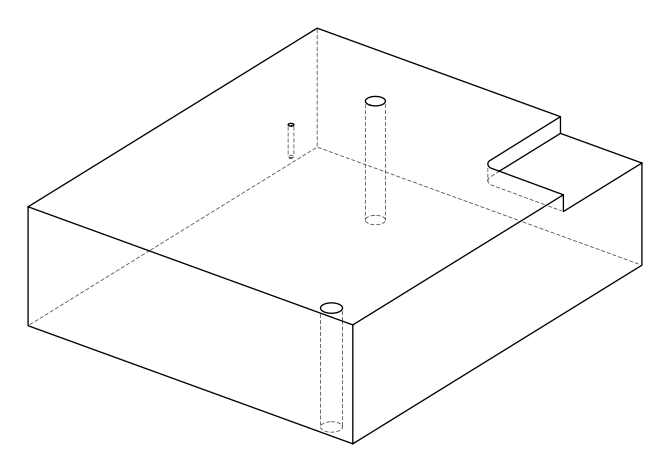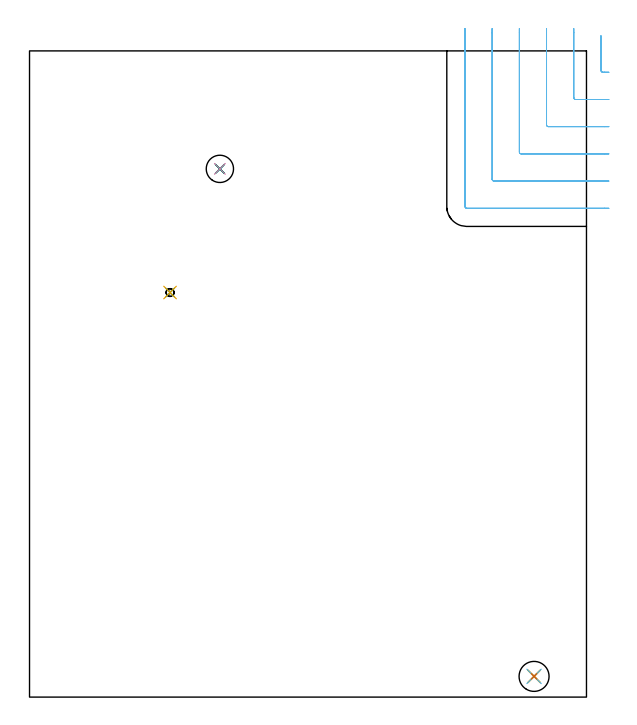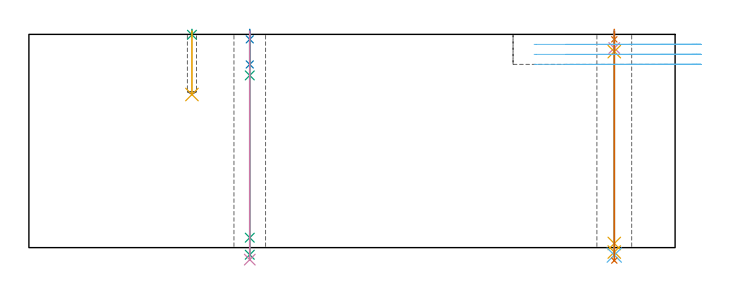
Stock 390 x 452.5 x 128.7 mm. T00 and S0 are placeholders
(PLAN: 12 operations, 9 tool changes, 8.4 min)
(1 SPOT_DRILL | STEP1HOLE | NXT0321_9005460120000 | 0.05 min | 182 mm3)
(2 SPOT_DRILL_1 | STEP1HOLE_1 | NXT0321_9005460120000 | 0.05 min | 182 mm3)
(3 SPOT_DRILL_2 | STEP1POCKET | NXT0321_9005460120000 | 0.03 min | 0 mm3)
(4 DRILL_BLIND_HOLE_INTO_CENTER | STEP1HOLE | UGT0301_450 | 0.04 min | 112 mm3)
(5 GUN_DRILL_THROUGH_HOLE | STEP1HOLE | UGT0307_001 | 0.58 min | 2345 mm3)
(6 SPADE_DRILL_TO_ENLARGE_THROUGH_HOLE | STEP1HOLE | UGT0306_004 | 0.54 min | 15719 mm3)
(7 DRILL_TO_ENLARGE_THROUGH_HOLE | STEP1HOLE | UGT0301_051 | 0.56 min | 26147 mm3)
(8 DRILL_BLIND_HOLE_INTO_CENTER_1 | STEP1HOLE_1 | NXT0301_092 | 0.08 min | 1728 mm3)
(9 GUN_DRILL_THROUGH_HOLE_1 | STEP1HOLE_1 | UGT0307_009 | 0.64 min | 12620 mm3)
(10 DRILL_TO_ENLARGE_THROUGH_HOLE_1 | STEP1HOLE_1 | UGT0301_258 | 0.55 min | 22282 mm3)
(11 DRILL_BLIND_HOLE_INTO_CENTER_2 | STEP1POCKET | UGT0301_450 | 0.15 min | 822 mm3)
(12 MILL_CORNER_NOTCH_RECTANGULAR | CORNER_NOTCH_RECTANGULAR | UGT0201_109 | Follow Part, ap 6.35, ae 75% | 5.14 min | 216813 mm3)
(TOOL NXT0321_9005460120000 | NC Spot Drill, 142deg, 12mm, Carbide, Uncoated | D12 PA142 FL30 Z2)
(TOOL UGT0301_450 | Carbide Drill 5.5 mm | D5.5 PA118 FL57 Z2)
(TOOL UGT0307_001 | Gun Drill 5 mm | D5 PA130 FL24 Z1)
(TOOL UGT0306_004 | Spade Drill 13.5mm | D13.5 PA132 FL10 Z2)
(TOOL UGT0301_051 | Twist Drill 21 mm | D21 PA118 FL145 Z2)
(TOOL NXT0301_092 | Carbide Drill 12.1mm [860.1-1210-061A1-MM 2214] | D12.1 PA140 FL77 Z2)
(TOOL UGT0307_009 | Gun Drill 12 mm | D12 PA130 FL24 Z1)
(TOOL UGT0301_258 | Twist Drill 19.1 mm | D19.1 PA118 FL140 Z2)
(TOOL UGT0201_109 | End Mill 25.4 mm | D25.4 FL25 Z2)
(OP 1 SPOT_DRILL)
G17 G21 G94 G90
T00 M6
G54
G17 G0 G90 X353.3 Y14.5 S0 M3
G43 Z138.7 H0
G94 G81 G98 Z125.7 F250. R131.7
G80
M5
M2
(OP 2 SPOT_DRILL_1)
G17 G21 G94 G90
T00 M6
G54
G17 G0 G90 X133.3 Y369.9 S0 M3
G43 Z138.7 H0
G94 G81 G98 Z125.7 F250. R131.7
G80
M5
M2
(OP 3 SPOT_DRILL_2)
G17 G21 G94 G90
T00 M6
G54
G17 G0 G90 X98.4 Y283.3 S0 M3
G43 Z138.7 H0
G94 G81 G98 Z128.459 F250. R131.7
G80
M5
M2
(OP 4 DRILL_BLIND_HOLE_INTO_CENTER)
G17 G21 G94 G90
T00 M6
G54
G17 G0 G90 X353.3 Y14.5 S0 M3
G43 Z138.7 H0
G94 G81 G98 Z120.45 F250. R130.7
G80
M5
M2
(OP 5 GUN_DRILL_THROUGH_HOLE)
G17 G21 G94 G90
T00 M6
G54
G17 G0 G90 X353.3 Y14.5 M8
G43 Z138.7 H0
Z126.992
S716 M3
G94 G1 Z118.286 F125. M26
G4 X.084
Z2.5 F250.
G4 X.084
Z-2.666 F125.
G4 X.084
M5
M9
G0 Z126.992
Z138.7
M2
(OP 6 SPADE_DRILL_TO_ENLARGE_THROUGH_HOLE)
G17 G21 G94 G90
T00 M6
G54
G17 G0 G90 X353.3 Y14.5 S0 M3
G43 Z138.7 H0
G94 G73 G98 Z-4.505 F250. Q13.321 R130.7
G80
M5
M2
(OP 7 DRILL_TO_ENLARGE_THROUGH_HOLE)
G17 G21 G94 G90
T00 M6
G54
G17 G0 G90 X353.3 Y14.5 S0 M3
G43 Z138.7 H0
G94 G73 G98 Z-7.809 F250. Q19.501 R130.7
G80
M5
M2
(OP 8 DRILL_BLIND_HOLE_INTO_CENTER_1)
G17 G21 G94 G90
T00 M6
G54
G17 G0 G90 X133.3 Y369.9 S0 M3
G43 Z138.7 H1
G94 G81 G98 Z110.55 F250. R130.7
G80
M5
M2
(OP 9 GUN_DRILL_THROUGH_HOLE_1)
G17 G21 G94 G90
T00 M6
G54
G17 G0 G90 X133.3 Y369.9 M8
G43 Z138.7 H0
Z124.91
S716 M3
G94 G1 Z103.936 F125. M26
G4 X.084
Z6. F250.
G4 X.084
Z-4.298 F125.
G4 X.084
M5
M9
G0 Z124.91
Z138.7
M2
(OP 10 DRILL_TO_ENLARGE_THROUGH_HOLE_1)
G17 G21 G94 G90
T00 M6
G54
G17 G0 G90 X133.3 Y369.9 S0 M3
G43 Z138.7 H0
G94 G73 G98 Z-7.238 F250. Q16.992 R130.7
G80
M5
M2
(OP 11 DRILL_BLIND_HOLE_INTO_CENTER_2)
G17 G21 G94 G90
T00 M6
G54
G17 G0 G90 X98.4 Y283.3 S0 M3
G43 Z138.7 H0
G94 G81 G98 Z92.4 F250. R130.7
G80
M5
M2
(OP 12 MILL_CORNER_NOTCH_RECTANGULAR)
G17 G21 G94 G90
T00 M6
G54
G17 G0 G90 X400.15 Y463.133 S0 M3
G43 Z138.7 H0
Z122.667
G94 G1 Y460.133 F250.
Y438.812 F500.
G3 X401.412 Y437.55 R1.27
G1 X402.7
X405.7 F250.
G0 Z138.7
X381.1 Y468.2
Z122.667
G1 Y465.2
Y419.763 F500.
G3 X382.363 Y418.5 R1.27
G1 X402.7
X405.7 F250.
G0 Z138.7
X362.05 Y468.2
Z122.667
G1 Y465.2
Y400.713 F500.
G3 X363.313 Y399.45 R1.27
G1 X402.7
X405.7 F250.
G0 Z138.7
X343. Y468.2
Z122.667
G1 Y465.2
Y381.664 F500.
G3 X344.264 Y380.4 R1.27
G1 X402.7
X405.7 F250.
G0 Z138.7
X323.95 Y468.2
Z122.667
G1 Y465.2
Y362.614 F500.
G3 X325.214 Y361.35 R1.27
G1 X402.7
X405.7 F250.
G0 Z138.7
X304.9 Y468.2
Z122.667
G1 Y465.2
Y343.564 F500.
G3 X306.164 Y342.3 R1.27
G1 X402.7
X405.7 F250.
G0 Z138.7
X400.15 Y463.133
Z116.633
G1 Y460.133
Y438.812 F500.
G3 X401.412 Y437.55 R1.27
G1 X402.7
X405.7 F250.
G0 Z138.7
X381.1 Y468.2
Z116.633
G1 Y465.2
Y419.763 F500.
G3 X382.363 Y418.5 R1.27
G1 X402.7
X405.7 F250.
G0 Z138.7
X362.05 Y468.2
Z116.633
G1 Y465.2
Y400.713 F500.
G3 X363.313 Y399.45 R1.27
G1 X402.7
X405.7 F250.
G0 Z138.7
X343. Y468.2
Z116.633
G1 Y465.2
Y381.664 F500.
G3 X344.264 Y380.4 R1.27
G1 X402.7
X405.7 F250.
G0 Z138.7
X323.95 Y468.2
Z116.633
G1 Y465.2
Y362.614 F500.
G3 X325.214 Y361.35 R1.27
G1 X402.7
X405.7 F250.
G0 Z138.7
X304.9 Y468.2
Z116.633
G1 Y465.2
Y343.564 F500.
G3 X306.164 Y342.3 R1.27
G1 X402.7
X405.7 F250.
G0 Z138.7
X400.15 Y463.133
Z110.6
G1 Y460.133
Y438.812 F500.
G3 X401.412 Y437.55 R1.27
G1 X402.7
X405.7 F250.
G0 Z138.7
X381.1 Y468.2
Z110.6
G1 Y465.2
Y419.763 F500.
G3 X382.363 Y418.5 R1.27
G1 X402.7
X405.7 F250.
G0 Z138.7
X362.05 Y468.2
Z110.6
G1 Y465.2
Y400.713 F500.
G3 X363.313 Y399.45 R1.27
G1 X402.7
X405.7 F250.
G0 Z138.7
X343. Y468.2
Z110.6
G1 Y465.2
Y381.664 F500.
G3 X344.264 Y380.4 R1.27
G1 X402.7
X405.7 F250.
G0 Z138.7
X323.95 Y468.2
Z110.6
G1 Y465.2
Y362.614 F500.
G3 X325.214 Y361.35 R1.27
G1 X402.7
X405.7 F250.
G0 Z138.7
X304.9 Y468.2
Z110.6
G1 Y465.2
Y343.564 F500.
G3 X306.164 Y342.3 R1.27
G1 X402.7
X405.7 F250.
G0 Z138.7
M5
M2
